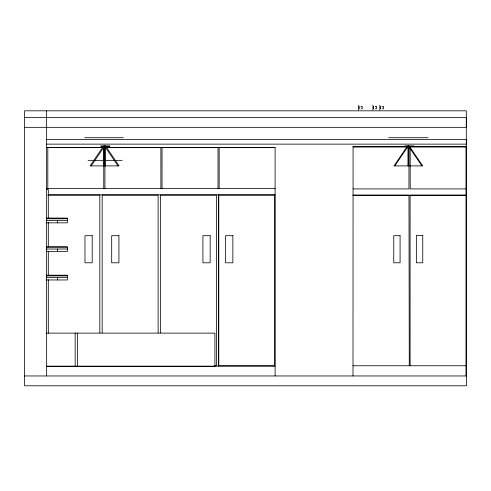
<?xml version="1.0" encoding="UTF-8"?>
<svg xmlns="http://www.w3.org/2000/svg" width="491" height="491" viewBox="0 0 491 491"><rect width="100%" height="100%" fill="white"/><g stroke="black" fill="none" stroke-linecap="round" stroke-linejoin="round"><path stroke-width="0.74" d="M103.632 145.974L90.111 165.89L119.068 165.89L105.553 145.974M91.191 165.89L104.706 145.974M407.536 145.974L394.021 165.89L422.683 165.89L409.163 145.974M394.807 165.89L408.322 145.974M361.032 108.793L362.217 108.793L362.217 106.412L361.032 106.412L361.032 106.762M375.32 108.793L376.511 108.793L376.511 106.412L375.32 106.412L375.32 106.762M382.194 108.793L383.385 108.793L383.385 106.412L382.194 106.412L382.194 106.762M24.55 117.509L466.45 117.509L466.45 127.329L24.55 127.329M84.716 137.719L123.388 137.719M388.62 137.719L428.078 137.719M46.645 139.376L466.45 139.376L466.45 144.133L46.645 144.133M100.581 145.919L110.027 145.919M404.609 145.919L414.06 145.919M100.98 146.514L109.628 146.514M405.007 146.514L413.655 146.514M353.004 146.748L466.297 146.748M353.072 146.834L408.96 146.834M410.188 146.834L466.076 146.834M46.645 147.49L275.113 147.49L275.113 375.959M103.761 147.595L47.811 147.595L47.811 188.544M160.876 147.595L104.927 147.595L104.927 188.544M217.998 147.595L162.042 147.595L162.042 188.544M275.113 147.595L219.164 147.595L219.164 188.544M88.055 160.348L122.204 160.348M46.645 188.544L275.113 188.544M353.072 188.918L408.96 188.918L408.96 146.723L353.072 146.723L353.004 375.959M466.076 188.918L410.188 188.918L410.188 146.723L466.076 146.723L466.076 375.959M46.645 189.501L48.308 189.501L48.308 218.556M48.308 194.786L275.113 194.786M353.004 195.013L408.978 195.013L409.279 365.764M466.076 195.013L410.095 195.013L410.095 365.764M47.701 195.16L99.82 195.16L99.82 332.867M353.004 195.461L408.978 195.461M410.095 195.461L466.076 195.461M46.307 218.084L67.353 218.084L67.353 222.846L46.307 222.846M46.307 218.777L67.353 218.777M46.307 220.465L67.353 220.465M46.307 246.648L67.353 246.648L67.353 251.404L46.307 251.404M46.307 247.335L67.353 247.335M46.307 249.023L67.353 249.023M46.307 275.205L67.353 275.205L67.353 279.962L46.307 279.962M46.307 275.893L67.353 275.893M46.307 277.581L67.353 277.581M46.553 333.119L214.905 333.119L214.905 366.439L46.553 366.439M214.898 365.764L216.433 365.764L216.433 195.16L160.483 195.16L160.483 332.867M353.004 365.764L466.076 365.764M46.645 366.139L275.113 366.139M24.55 375.959L466.45 375.959L466.45 385.779L24.55 385.779L24.55 110.819L466.297 110.819L466.297 375.959M408.377 145.974L421.898 165.89M104.473 145.974L117.987 165.89M408.745 146.109L408.745 165.89M407.96 146.109L407.96 165.89M380.408 106.412L380.408 108.793M379.813 105.221L379.813 109.984M373.541 106.412L373.541 108.793M372.945 105.221L372.945 109.984M359.246 106.412L359.246 108.793M358.651 105.221L358.651 109.984M218.415 194.786L218.415 366.139M217.998 147.49L217.998 188.544M160.882 147.49L160.876 188.544M158.127 332.867L158.127 195.16L102.171 195.16L102.171 332.867M105.129 146.109L105.129 165.89M104.049 146.109L104.049 165.89M103.761 147.49L103.761 188.544M77.541 333.119L77.541 366.439M75.16 333.119L75.16 366.439M57.613 220.465L57.613 222.846M57.613 249.023L57.613 251.404M57.613 277.581L57.613 279.962M48.308 222.38L48.308 246.85M48.308 251.441L48.308 275.144M48.308 279.729L48.308 333.26M46.645 110.819L46.645 375.959M274.739 195.16L218.79 195.16L218.79 365.764L274.739 365.764L274.739 195.16M422.751 235.422L416.356 235.422L416.356 262.795L422.751 262.795L422.751 235.422M92.21 235.698L84.974 235.698L84.974 262.795L92.21 262.795L92.21 235.698M118.926 235.698L111.69 235.698L111.69 262.795L118.926 262.795L118.926 235.698M210.16 235.698L202.924 235.698L202.924 262.795L210.16 262.795L210.16 235.698M232.863 235.698L225.627 235.698L225.627 262.795L232.863 262.795L232.863 235.698M400.079 235.698L393.751 235.698L393.751 262.795L400.079 262.795L400.079 235.698"/></g></svg>
